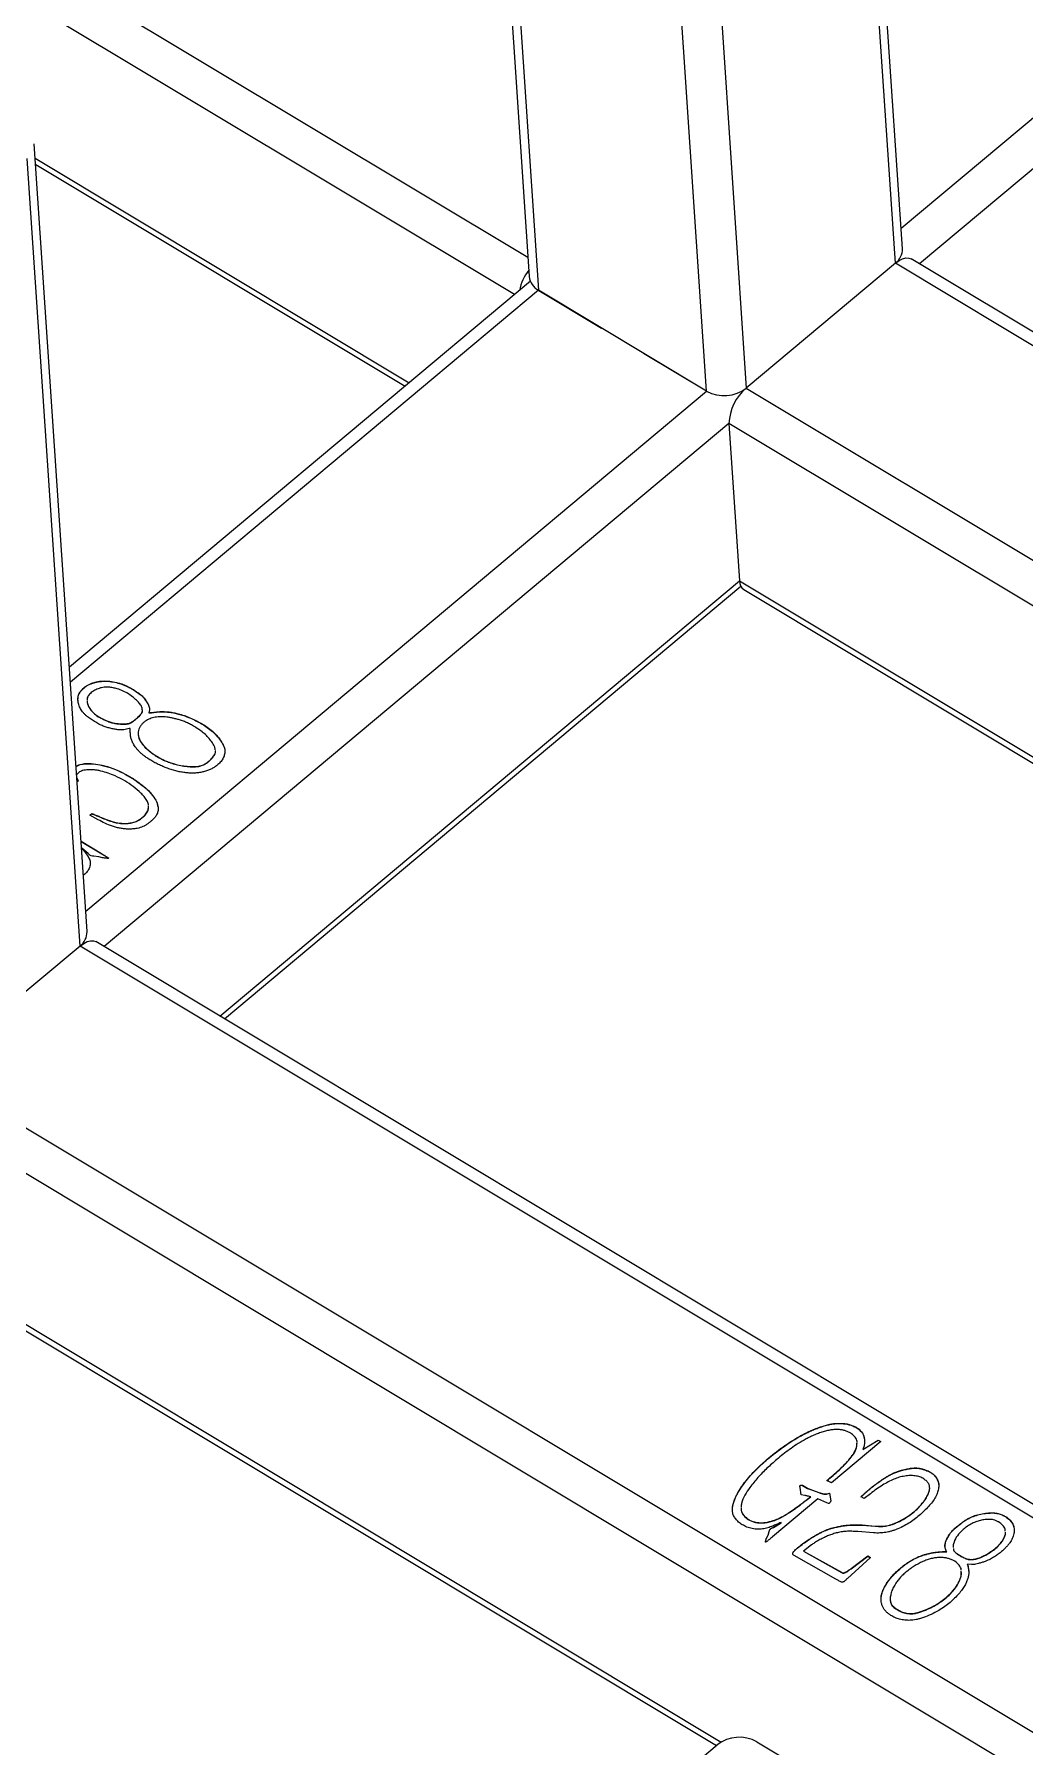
# Model space of a CAD drawing. Header units: millimetres. Extents: x -1590 to 1562, y -1082 to 1503.
# Drawn here: x -262 to 90, y -32 to 577 of the extents above; entities that cross this region are included whole.
import ezdxf

# ---------------------------------------------------------------- set-up
doc = ezdxf.new("R2010")
doc.units = ezdxf.units.MM

msp = doc.modelspace()

# ---------------------------------------------------------------- linework, layer by layer
at = {"color": 8, "linetype": 'Continuous', "lineweight": 25}
for p, q in [((-619.16, 817.73), (-86.6, 498.06)), ((-91.39, 484.68), (-625.32, 805.18)), ((46.14, 508.26), (267.02, 693.22)), ((274.96, 681.73), (52.71, 495.62)), ((-261.82, 533.2), (-128.8, 453.35)), ((518.26, 211.22), (44.13, 495.83)), ((-82.79, 486.24), (-249.33, 346.77)), ((-8.91, 451.42), (523.58, 131.79)), ((-243.88, 265.39), (-23.01, 450.35)), ((-15.07, 438.86), (-237.32, 252.75)), ((518.79, 118.41), (-15.07, 438.86)), ((-196.16, 228.04), (-11.31, 382.83)), ((-11.31, 382.83), (272.14, 212.68)), ((228.23, -31.65), (-245.9, 252.96)), ((-298.94, 208.55), (233.55, -111.08)), ((228.76, -124.46), (-305.1, 195.99)), ((-301.34, 139.96), (-17.89, -30.19))]:
    msp.add_line(p, q, dxfattribs=at)
at = {"color": 7, "linetype": 'Continuous', "lineweight": 25}
for p, q in [((46.63, 500.98), (27.87, 781.17)), ((44.13, 495.83), (25.36, 776.02)), ((-104.9, 771.3), (-86.13, 491.12)), ((-101.55, 766.42), (-82.79, 486.24)), ((-27.67, 731.61), (-8.91, 451.42)), ((-23.01, 450.35), (-41.77, 730.54)), ((-243.4, 258.11), (-262.16, 538.3)), ((-245.9, 252.96), (-264.67, 533.15)), ((-261.67, 530.97), (-130.28, 452.11)), ((44.13, 495.83), (-8.91, 451.42)), ((517.91, 216.37), (49.74, 497.4)), ((-85.72, 489.42), (-249.69, 352.11)), ((-85.9, 489.27), (-85.78, 489.55)), ((-23.01, 450.35), (-82.79, 486.24)), ((-82.71, 486.19), (-82.72, 486.19)), ((-82.72, 486.19), (-60.37, 472.78)), ((-82.71, 486.18), (-82.71, 486.19)), ((-60.37, 472.78), (-60.37, 472.78)), ((-45.43, 463.81), (-45.43, 463.81)), ((-45.43, 463.81), (-23.09, 450.4)), ((-45.43, 463.8), (-45.43, 463.81)), ((-23.09, 450.4), (-23.08, 450.4)), ((-15.07, 438.86), (-11.31, 382.83)), ((-194.56, 227.08), (-10.84, 380.92)), ((-9.83, 379.8), (270.53, 211.51)), ((-244.37, 344.9), (-244.38, 344.97)), ((-226.6, 343.93), (-226.6, 344)), ((-246.61, 340.19), (-246.6, 340.44)), ((-221.22, 336.94), (-221.41, 335.94)), ((-221.41, 335.87), (-221.41, 335.94)), ((-237.89, 333.73), (-237.9, 333.8)), ((-228.08, 329.31), (-228.03, 330.39)), ((-228.08, 329.24), (-228.03, 330.32)), ((-228.03, 330.32), (-228.03, 330.39)), ((-225.82, 333.85), (-225.83, 333.92)), ((-198.79, 329.28), (-198.8, 329.35)), ((-212.76, 317.8), (-212.76, 317.87)), ((-199.73, 318.93), (-199.74, 319)), ((-246.56, 314.46), (-247.13, 313.85)), ((-247.06, 312.76), (-246.95, 312.56)), ((-247.05, 312.69), (-246.95, 312.49)), ((-246.95, 312.49), (-246.95, 312.56)), ((-227.46, 312.72), (-227.47, 312.79)), ((-242.39, 299.56), (-241.68, 300.16)), ((-239.48, 297.91), (-242.39, 299.56)), ((-242.34, 299.53), (-241.68, 300.09)), ((-241.68, 300.09), (-241.68, 300.16)), ((-223.39, 298.9), (-223.4, 298.97)), ((-245.55, 290.24), (-238.21, 285.84)), ((-245.54, 290.17), (-238.2, 285.77)), ((-243, 285.92), (-245.24, 287.82)), ((-245.24, 287.75), (-245.24, 287.82)), ((-242.47, 285.32), (-243, 285.92)), ((-239.22, 284.68), (-241.05, 284.93)), ((-237.94, 284.38), (-239.22, 284.68)), ((-238.2, 285.77), (-238.21, 285.84)), ((-244.19, 278.52), (-244.74, 278.1)), ((-245.9, 252.96), (-298.94, 208.55)), ((227.89, -26.5), (-240.29, 254.53)), ((-299.86, 136.93), (-19.5, -31.36)), ((30.24, 81.68), (30.23, 81.75)), ((5.61, 75.76), (5.6, 75.83)), ((38.91, 76.72), (21.34, 62.01)), ((32.56, 73.92), (38.03, 77.25)), ((32.56, 73.85), (38.04, 77.18)), ((33.01, 75.14), (32.56, 73.92)), ((32.56, 73.85), (32.56, 73.92)), ((38.03, 77.25), (38.91, 76.72)), ((38.04, 77.18), (38.03, 77.25)), ((38.04, 77.18), (38.86, 76.68)), ((11.08, 61.18), (12.83, 60.13)), ((11.08, 61.11), (11.08, 61.18)), ((11.08, 61.11), (12.84, 60.06)), ((21.34, 62.01), (19.74, 62.87)), ((37.94, 62.04), (37.94, 62.11)), ((56.73, 65.68), (56.72, 65.75)), ((16.55, 56.31), (0.4, 42.79)), ((10.6, 57.74), (10.23, 60.38)), ((11.86, 57.54), (10.6, 57.74)), ((11.96, 55.52), (13.98, 57.1)), ((11.96, 55.45), (13.99, 57.03)), ((11.96, 55.45), (11.96, 55.52)), ((12.83, 60.13), (14.68, 59.48)), ((12.84, 60.06), (12.83, 60.13)), ((12.84, 60.06), (14.68, 59.41)), ((13.99, 57.03), (13.98, 57.1)), ((14.68, 59.48), (16.91, 58.61)), ((14.68, 59.41), (14.68, 59.48)), ((14.68, 59.41), (16.91, 58.54)), ((19.71, 54.96), (16.55, 56.31)), ((16.91, 58.54), (16.91, 58.61)), ((19.58, 58.12), (20.68, 58.4)), ((19.59, 58.05), (19.58, 58.12)), ((19.59, 58.05), (20.68, 58.33)), ((20.29, 54.71), (19.71, 54.96)), ((20.68, 58.4), (21.11, 55.62)), ((20.68, 58.33), (20.68, 58.4)), ((20.68, 58.33), (21.11, 55.55)), ((33.01, 56.4), (31.91, 57.06)), ((35.22, 58.15), (33.01, 56.4)), ((54.13, 55.21), (54.13, 55.28)), ((-8.54, 49.21), (-8.54, 49.28)), ((83.54, 49.86), (83.54, 49.93)), ((-1.66, 42.53), (-1.18, 43.46)), ((-1.65, 42.46), (-1.17, 43.39)), ((-1.18, 43.46), (-0.73, 44.78)), ((-1.17, 43.39), (-1.18, 43.46)), ((-1.17, 43.39), (-0.73, 44.71)), ((-0.73, 44.71), (-0.73, 44.78)), ((-0.13, 45.82), (0.74, 46.22)), ((-0.13, 45.75), (0.74, 46.15)), ((-0.13, 45.75), (-0.13, 45.82)), ((0.74, 46.22), (3.51, 47.91)), ((0.74, 46.15), (3.51, 47.84)), ((0.74, 46.15), (0.74, 46.22)), ((3.51, 47.84), (3.51, 47.91)), ((36.39, 44.21), (30.8, 44.68)), ((32.26, 47.06), (36.95, 46.67)), ((32.27, 46.99), (32.26, 47.06)), ((32.27, 46.99), (36.96, 46.6)), ((36.96, 46.6), (36.95, 46.67)), ((68.74, 48.5), (68.74, 48.57)), ((-1.65, 42.46), (-1.66, 42.53)), ((14.34, 39.92), (11.47, 37.74)), ((11.47, 37.74), (24.93, 30.21)), ((11.47, 37.67), (11.47, 37.74)), ((11.47, 37.67), (24.93, 30.14)), ((13.14, 41.69), (13.13, 41.76)), ((60.84, 37.55), (62.36, 37.57)), ((60.84, 37.48), (60.84, 37.55)), ((60.84, 37.48), (62.37, 37.5)), ((62.37, 37.5), (62.36, 37.57)), ((82.31, 41.48), (82.3, 41.55)), ((22.99, 27.74), (8.12, 36.19)), ((35.32, 35.44), (27.13, 28.05)), ((28.37, 31.5), (34.31, 36.05)), ((28.37, 31.43), (34.31, 35.98)), ((28.37, 31.43), (28.37, 31.5)), ((34.31, 36.05), (35.32, 35.44)), ((34.31, 35.98), (34.31, 36.05)), ((34.31, 35.98), (35.28, 35.4)), ((46.13, 31.77), (46.12, 31.84)), ((67.2, 36.08), (67.2, 36.15)), ((71.22, 33), (69.82, 33.09)), ((69.83, 33.02), (69.82, 33.09)), ((69.83, 33.02), (70.19, 30.57)), ((24.93, 30.14), (24.93, 30.21)), ((62.16, 21.13), (62.15, 21.2)), ((45.1, 16.73), (45.09, 16.8)), ((-5.14, -30.08), (54.64, -65.96)), ((-72.27, -75.55), (-19.24, -31.14))]:
    msp.add_line(p, q, dxfattribs=at)
at = {"color": 7, "linetype": 'Continuous', "lineweight": 25, "flags": 128}
for points in [[(44.13, 495.83), (45.43, 496.78), (46.7, 497.42), (47.89, 497.73), (48.95, 497.7), (49.74, 497.4)], [(-245.9, 252.96), (-244.6, 253.91), (-243.33, 254.55), (-242.14, 254.86), (-241.08, 254.83), (-240.29, 254.53)]]:
    msp.add_lwpolyline(points, dxfattribs=at)
at = {"color": 7, "linetype": 'Continuous', "lineweight": 25}
for centre, radius, start, end in [((40.36, 500.85), 6.27, 306.88515, 1.25979), ((-71.84, 482.4), 18.16, 142.70276, 168.01514), ((-79.98, 491.75), 6.19, 185.84807, 243.03018), ((-16.77, 461.62), 12.88, 241.02688, 307.61939), ((2.1, 438.23), 17.18, 129.8487, 177.88499), ((-7.85, 382.65), 3.47, 177.13016, 235.12544), ((-249.67, 257.98), 6.27, 306.88515, 1.25979), ((-11.38, -41.34), 12.88, 61.02688, 127.61939)]:
    msp.add_arc(centre, radius, start, end, dxfattribs=at)
for points, knots in [([(-244.38, 344.97), (-244.11, 345.17), (-243.57, 345.55), (-242.66, 346.05), (-241.65, 346.46), (-240.58, 346.8), (-239.45, 347.06), (-238.29, 347.21), (-237.09, 347.27), (-235.49, 347.19), (-233.53, 346.9), (-231.65, 346.42), (-230.21, 345.86), (-229.05, 345.35), (-227.84, 344.71), (-227.03, 344.24), (-226.6, 344)], [0, 0, 0, 0, 0.056235, 0.112098, 0.168637, 0.227112, 0.285338, 0.344589, 0.403714, 0.465189, 0.586715, 0.706633, 0.768888, 0.838541, 0.915708, 1, 1, 1, 1]), ([(-243.15, 334.45), (-243.44, 334.68), (-243.99, 335.14), (-244.69, 335.87), (-245.28, 336.6), (-245.88, 337.57), (-246.39, 338.83), (-246.65, 340.13), (-246.65, 341.16), (-246.59, 341.87), (-246.37, 342.52), (-245.94, 343.28), (-245.3, 344.11), (-244.68, 344.69), (-244.38, 344.97)], [0, 0, 0, 0, 0.082319, 0.160545, 0.233243, 0.302998, 0.438708, 0.576416, 0.643302, 0.704421, 0.761022, 0.814001, 0.911509, 1, 1, 1, 1]), ([(-246.59, 340.86), (-246.6, 341.19), (-246.62, 342.09), (-245.81, 343.5), (-244.85, 344.44), (-244.37, 344.9)], [0, 0, 0, 0, 0.224029, 0.611445, 1, 1, 1, 1]), ([(-244.37, 344.9), (-244.1, 345.1), (-243.57, 345.48), (-242.65, 345.98), (-241.65, 346.39), (-240.58, 346.73), (-239.45, 346.99), (-238.28, 347.14), (-237.08, 347.2), (-235.48, 347.12), (-233.53, 346.83), (-231.64, 346.35), (-230.2, 345.79), (-229.05, 345.28), (-227.84, 344.64), (-227.02, 344.17), (-226.6, 343.93)], [0, 0, 0, 0, 0.056235, 0.112098, 0.168637, 0.227112, 0.285338, 0.344589, 0.403714, 0.465189, 0.586715, 0.706633, 0.768888, 0.838541, 0.915708, 1, 1, 1, 1]), ([(-241.93, 343.13), (-242.31, 342.75), (-243.08, 341.98), (-243.49, 340.95), (-243.4, 340.42), (-243.39, 340.34)], [0, 0, 0, 0, 0.459665, 0.917556, 1, 1, 1, 1]), ([(-232.69, 344.47), (-233.17, 344.59), (-234.16, 344.82), (-235.45, 345.03), (-236.53, 345.09), (-237.37, 345.04), (-238.23, 344.88), (-239.36, 344.56), (-240.69, 344.03), (-241.53, 343.42), (-241.93, 343.13)], [0, 0, 0, 0, 0.154374, 0.313995, 0.394313, 0.477446, 0.563445, 0.653938, 0.83395, 1, 1, 1, 1]), ([(-225.83, 333.92), (-225.62, 334.1), (-225.23, 334.44), (-224.7, 334.94), (-224.32, 335.39), (-223.99, 335.8), (-223.81, 336.22), (-223.72, 336.66), (-223.74, 337.14), (-223.84, 337.65), (-224.03, 338.21), (-224.4, 338.78), (-224.85, 339.41), (-225.64, 340.29), (-226.87, 341.38), (-228.57, 342.61), (-230.49, 343.71), (-231.96, 344.22), (-232.69, 344.47)], [0, 0, 0, 0, 0.049927, 0.093231, 0.130947, 0.163106, 0.192449, 0.223644, 0.257915, 0.295403, 0.33672, 0.383027, 0.434205, 0.490995, 0.613992, 0.743335, 0.873788, 1, 1, 1, 1]), ([(-226.6, 344), (-226.18, 343.7), (-225.34, 343.1), (-224.29, 342.34), (-223.53, 341.65), (-222.99, 341.03), (-222.46, 340.31), (-221.99, 339.51), (-221.57, 338.73), (-221.33, 338.03), (-221.15, 337.45), (-221.2, 337.09), (-221.22, 336.94)], [0, 0, 0, 0, 0.155079, 0.308185, 0.38711, 0.475602, 0.574261, 0.682926, 0.787798, 0.875255, 0.945007, 1, 1, 1, 1]), ([(-226.6, 343.93), (-225.81, 343.4), (-224.25, 342.34), (-222.71, 340.71), (-221.89, 339.25), (-221.4, 338.43), (-221.35, 337.95), (-221.34, 337.88)], [0, 0, 0, 0, 0.319043, 0.6372194, 0.8043437, 0.9712318, 1, 1, 1, 1]), ([(-243.36, 340.09), (-243.33, 339.79), (-243.26, 339.04), (-242.7, 337.73), (-241.56, 336.28), (-239.96, 334.86), (-238.59, 334.16), (-237.9, 333.8)], [0, 0, 0, 0, 0.113607, 0.290888, 0.527103, 0.763702, 1, 1, 1, 1]), ([(-243.35, 340.02), (-243.33, 339.72), (-243.26, 338.97), (-242.69, 337.66), (-241.56, 336.21), (-239.96, 334.79), (-238.58, 334.09), (-237.89, 333.73)], [0, 0, 0, 0, 0.113607, 0.290888, 0.527103, 0.763702, 1, 1, 1, 1]), ([(-225.82, 333.85), (-225.47, 334.15), (-224.77, 334.77), (-223.9, 335.76), (-223.61, 336.61), (-223.76, 337.01), (-223.78, 337.05)], [0, 0, 0, 0, 0.324019, 0.647493, 0.96938, 1, 1, 1, 1]), ([(-221.41, 335.94), (-221.01, 335.99), (-220.26, 336.08), (-219.19, 336.21), (-218.26, 336.3), (-217.18, 336.36), (-215.89, 336.36), (-214.3, 336.25), (-212.61, 335.98), (-210.79, 335.58), (-208.82, 334.98), (-206.77, 334.17), (-204.69, 333.2), (-202.62, 332.11), (-200.62, 330.83), (-199.42, 329.85), (-198.8, 329.35)], [0, 0, 0, 0, 0.046347, 0.087169, 0.123229, 0.153805, 0.210929, 0.271798, 0.337725, 0.41182, 0.493885, 0.587029, 0.685807, 0.785714, 0.8894, 1, 1, 1, 1]), ([(-221.41, 335.87), (-221.01, 335.92), (-220.25, 336.01), (-219.19, 336.14), (-218.26, 336.23), (-217.18, 336.29), (-215.89, 336.29), (-214.3, 336.18), (-212.61, 335.91), (-210.78, 335.51), (-208.81, 334.91), (-206.77, 334.1), (-204.68, 333.13), (-202.61, 332.04), (-200.61, 330.76), (-199.41, 329.78), (-198.79, 329.28)], [0, 0, 0, 0, 0.046347, 0.087169, 0.123229, 0.153805, 0.210929, 0.271798, 0.337725, 0.41182, 0.493885, 0.587029, 0.685807, 0.785714, 0.8894, 1, 1, 1, 1]), ([(-228.03, 330.39), (-228.33, 330.33), (-228.93, 330.19), (-229.84, 329.97), (-230.83, 329.84), (-231.93, 329.85), (-233.15, 329.99), (-234.51, 330.26), (-235.93, 330.62), (-237.37, 331.07), (-238.86, 331.71), (-240.35, 332.56), (-241.83, 333.47), (-242.73, 334.13), (-243.15, 334.45)], [0, 0, 0, 0, 0.053429, 0.107315, 0.16324, 0.224055, 0.295116, 0.378744, 0.468833, 0.557456, 0.655742, 0.772088, 0.892505, 1, 1, 1, 1]), ([(-237.9, 333.8), (-237.41, 333.57), (-236.46, 333.11), (-235, 332.57), (-233.57, 332.21), (-232.2, 332.02), (-230.98, 331.96), (-229.92, 331.95), (-229.06, 332.05), (-228.34, 332.2), (-227.74, 332.49), (-227.14, 332.87), (-226.47, 333.34), (-226.05, 333.72), (-225.83, 333.92)], [0, 0, 0, 0, 0.133216, 0.255677, 0.367143, 0.470342, 0.561625, 0.638309, 0.70123, 0.751142, 0.798993, 0.855877, 0.922749, 1, 1, 1, 1]), ([(-237.89, 333.73), (-237.4, 333.5), (-236.46, 333.04), (-234.99, 332.5), (-233.56, 332.14), (-232.2, 331.95), (-230.97, 331.89), (-229.92, 331.88), (-229.05, 331.98), (-228.34, 332.13), (-227.74, 332.42), (-227.13, 332.8), (-226.47, 333.27), (-226.05, 333.65), (-225.82, 333.85)], [0, 0, 0, 0, 0.133216, 0.255677, 0.367143, 0.470342, 0.561625, 0.638309, 0.70123, 0.751142, 0.798993, 0.855877, 0.922749, 1, 1, 1, 1]), ([(-220.76, 319.05), (-221.2, 319.32), (-222.05, 319.84), (-223.19, 320.66), (-224.17, 321.46), (-224.98, 322.26), (-225.66, 323.03), (-226.25, 323.76), (-226.72, 324.48), (-227.2, 325.36), (-227.66, 326.37), (-227.91, 327.51), (-228, 328.47), (-228.06, 329.05), (-228.08, 329.31)], [0, 0, 0, 0, 0.104951, 0.202568, 0.292325, 0.374675, 0.451313, 0.522808, 0.588893, 0.650316, 0.760628, 0.855216, 0.935458, 1, 1, 1, 1]), ([(-223.09, 332.65), (-223.37, 332.39), (-223.93, 331.88), (-224.56, 331.02), (-224.98, 330.11), (-225.22, 329.15), (-225.24, 328.14), (-225.02, 327.11), (-224.57, 326.04), (-223.88, 324.98), (-222.98, 323.9), (-221.9, 322.84), (-220.6, 321.81), (-219.16, 320.81), (-217.62, 319.88), (-216.03, 319.08), (-214.43, 318.39), (-213.31, 318.04), (-212.76, 317.87)], [0, 0, 0, 0, 0.049544, 0.098647, 0.147016, 0.197391, 0.249169, 0.303278, 0.360936, 0.423419, 0.489643, 0.559715, 0.63292, 0.71043, 0.788291, 0.862093, 0.932274, 1, 1, 1, 1]), ([(-205.11, 331), (-205.61, 331.27), (-206.57, 331.8), (-208.02, 332.49), (-209.42, 333.06), (-210.78, 333.51), (-212.09, 333.84), (-213.32, 334.13), (-214.48, 334.33), (-215.58, 334.46), (-216.63, 334.52), (-217.65, 334.51), (-218.64, 334.42), (-219.61, 334.25), (-220.56, 334.03), (-221.45, 333.66), (-222.31, 333.21), (-222.83, 332.84), (-223.09, 332.65)], [0, 0, 0, 0, 0.096197, 0.184814, 0.26699, 0.342502, 0.412858, 0.478044, 0.538132, 0.593767, 0.646256, 0.696474, 0.746536, 0.794935, 0.843864, 0.893492, 0.945521, 1, 1, 1, 1]), ([(-197.84, 322.77), (-197.89, 323.19), (-198.02, 324.2), (-199.43, 326.13), (-201.52, 328.63), (-203.92, 330.21), (-205.11, 331)], [0, 0, 0, 0, 0.123569, 0.298897, 0.649438, 1, 1, 1, 1]), ([(-198.8, 329.35), (-198.16, 328.73), (-196.94, 327.53), (-195.76, 325.91), (-195.05, 324.65), (-194.66, 323.78), (-194.42, 322.98), (-194.35, 322.02), (-194.52, 320.86), (-195.07, 319.54), (-195.93, 318.31), (-196.75, 317.62), (-197.15, 317.27)], [0, 0, 0, 0, 0.1744168, 0.3391564, 0.4153355, 0.4838062, 0.544851, 0.5993509, 0.700955, 0.8019961, 0.9020061, 1, 1, 1, 1]), ([(-198.79, 329.28), (-198.28, 328.78), (-197.27, 327.8), (-195.96, 326.2), (-195.02, 324.5), (-194.35, 323.27), (-194.42, 322.61), (-194.42, 322.58)], [0, 0, 0, 0, 0.246929, 0.493768, 0.74061, 0.986946, 1, 1, 1, 1]), ([(-225.19, 328.08), (-225.19, 328.08), (-225.26, 327.28), (-224.47, 325.72), (-222.74, 323.43), (-220.04, 321.27), (-216.72, 319.2), (-214.08, 318.27), (-212.76, 317.8)], [0, 0, 0, 0, 0.000871, 0.167108, 0.333724, 0.555812, 0.777982, 1, 1, 1, 1]), ([(-247.33, 316.89), (-247, 317.08), (-246.1, 317.59), (-243.9, 317.96), (-241.09, 317.88), (-237.71, 317.27), (-234.15, 316.26), (-230.69, 314.64), (-228.54, 313.41), (-227.47, 312.79)], [0, 0, 0, 0, 0.055528, 0.149786, 0.291126, 0.432862, 0.621811, 0.810917, 1, 1, 1, 1]), ([(-247.33, 316.82), (-247, 317.01), (-246.1, 317.52), (-243.89, 317.89), (-241.08, 317.81), (-237.7, 317.2), (-234.15, 316.19), (-230.68, 314.57), (-228.54, 313.34), (-227.46, 312.72)], [0, 0, 0, 0, 0.055528, 0.149786, 0.291126, 0.432862, 0.621811, 0.810917, 1, 1, 1, 1]), ([(-197.15, 317.27), (-197.49, 317.01), (-198.15, 316.5), (-199.31, 315.86), (-200.57, 315.34), (-201.92, 314.93), (-203.35, 314.67), (-204.82, 314.49), (-206.33, 314.47), (-207.87, 314.54), (-209.45, 314.76), (-211.08, 315.06), (-212.72, 315.5), (-214.39, 316.04), (-216.05, 316.67), (-217.68, 317.38), (-219.26, 318.18), (-220.26, 318.76), (-220.76, 319.05)], [0, 0, 0, 0, 0.054746, 0.107765, 0.161329, 0.215813, 0.270982, 0.326676, 0.382831, 0.441307, 0.502415, 0.56646, 0.633471, 0.704216, 0.777262, 0.850634, 0.925149, 1, 1, 1, 1]), ([(-212.76, 317.87), (-212.07, 317.68), (-210.65, 317.28), (-208.77, 317), (-207.27, 316.87), (-206.23, 316.8), (-205.3, 316.8), (-204.21, 316.84), (-202.97, 317.06), (-201.67, 317.58), (-200.61, 318.25), (-200.02, 318.76), (-199.74, 319)], [0, 0, 0, 0, 0.159585, 0.326101, 0.40741, 0.479925, 0.546495, 0.604802, 0.708772, 0.810594, 0.908436, 1, 1, 1, 1]), ([(-212.76, 317.8), (-212.06, 317.61), (-210.64, 317.21), (-208.76, 316.93), (-207.26, 316.8), (-206.23, 316.73), (-205.29, 316.73), (-204.21, 316.77), (-202.96, 316.99), (-201.67, 317.51), (-200.6, 318.18), (-200.01, 318.69), (-199.73, 318.93)], [0, 0, 0, 0, 0.159585, 0.326101, 0.40741, 0.479925, 0.546495, 0.604802, 0.708772, 0.810594, 0.908436, 1, 1, 1, 1]), ([(-199.74, 319), (-199.26, 319.49), (-198.31, 320.48), (-197.61, 321.77), (-197.77, 322.44), (-197.79, 322.52)], [0, 0, 0, 0, 0.4650799, 0.9294297, 1, 1, 1, 1]), ([(-199.73, 318.93), (-199.26, 319.42), (-198.31, 320.41), (-197.6, 321.7), (-197.76, 322.37), (-197.78, 322.45)], [0, 0, 0, 0, 0.4650799, 0.9294297, 1, 1, 1, 1]), ([(-246.95, 312.56), (-246.86, 312.39), (-246.74, 312.15), (-246.65, 311.84), (-246.6, 311.7), (-246.58, 311.64), (-246.58, 311.6), (-246.61, 311.58), (-246.68, 311.54), (-246.79, 311.53), (-246.9, 311.53), (-246.96, 311.54), (-246.97, 311.54)], [0, 0, 0, 0, 0.410678, 0.611637, 0.719692, 0.74629, 0.770264, 0.794015, 0.820352, 0.898999, 0.975377, 1, 1, 1, 1]), ([(-246.95, 312.49), (-246.86, 312.32), (-246.73, 312.08), (-246.64, 311.77), (-246.59, 311.64), (-246.58, 311.58), (-246.58, 311.57)], [0, 0, 0, 0, 0.552242, 0.822474, 0.967776, 1, 1, 1, 1]), ([(-233.44, 313.48), (-234.25, 313.82), (-235.87, 314.49), (-238.03, 315.13), (-239.76, 315.5), (-241.03, 315.65), (-242.27, 315.71), (-243.43, 315.65), (-244.5, 315.51), (-245.39, 315.26), (-246.1, 314.92), (-246.41, 314.61), (-246.56, 314.46)], [0, 0, 0, 0, 0.2018806, 0.3987756, 0.4939939, 0.58419, 0.669425, 0.7520861, 0.8279117, 0.8923781, 0.9475887, 1, 1, 1, 1]), ([(-221.59, 303), (-221.59, 303.1), (-221.56, 303.72), (-222.11, 304.8), (-223.05, 306.14), (-224.61, 307.82), (-226.94, 309.69), (-229.93, 311.81), (-232.27, 312.92), (-233.44, 313.48)], [0, 0, 0, 0, 0.022653, 0.131073, 0.239698, 0.348406, 0.56558, 0.782842, 1, 1, 1, 1]), ([(-227.47, 312.79), (-226.89, 312.41), (-225.8, 311.69), (-224.31, 310.62), (-223.08, 309.63), (-221.74, 308.46), (-220.43, 307.03), (-219.37, 305.59), (-218.73, 304.44), (-218.41, 303.61), (-218.18, 302.79), (-218.11, 301.98), (-218.15, 301.23), (-218.27, 300.52), (-218.5, 299.89), (-218.94, 299.15), (-219.61, 298.34), (-220.25, 297.75), (-220.57, 297.47)], [0, 0, 0, 0, 0.094536, 0.179588, 0.254219, 0.319018, 0.434233, 0.541943, 0.592556, 0.640664, 0.686848, 0.731484, 0.773495, 0.811979, 0.847583, 0.879952, 0.941293, 1, 1, 1, 1]), ([(-227.46, 312.72), (-226.45, 312.05), (-224.44, 310.7), (-221.7, 308.46), (-219.77, 306.12), (-218.49, 304.19), (-218.36, 303.06), (-218.32, 302.68)], [0, 0, 0, 0, 0.242692, 0.485278, 0.72791, 0.909668, 1, 1, 1, 1]), ([(-241.68, 300.16), (-241.21, 299.95), (-240.29, 299.55), (-238.98, 298.98), (-237.76, 298.47), (-236.31, 297.88), (-234.6, 297.27), (-232.59, 296.78), (-230.63, 296.55), (-228.79, 296.59), (-227.09, 296.89), (-225.62, 297.44), (-224.38, 298.14), (-223.72, 298.7), (-223.4, 298.97)], [0, 0, 0, 0, 0.082867, 0.158697, 0.228987, 0.292367, 0.406267, 0.510535, 0.605384, 0.694793, 0.776939, 0.854799, 0.928477, 1, 1, 1, 1]), ([(-241.68, 300.09), (-241.2, 299.88), (-240.29, 299.48), (-238.97, 298.91), (-237.75, 298.4), (-236.3, 297.81), (-234.6, 297.2), (-232.58, 296.71), (-230.63, 296.48), (-228.78, 296.52), (-227.08, 296.82), (-225.62, 297.37), (-224.38, 298.07), (-223.72, 298.63), (-223.39, 298.9)], [0, 0, 0, 0, 0.082867, 0.158697, 0.228987, 0.292367, 0.406267, 0.510535, 0.605384, 0.694793, 0.776939, 0.854799, 0.928477, 1, 1, 1, 1]), ([(-223.4, 298.97), (-222.98, 299.4), (-222.15, 300.26), (-221.54, 301.59), (-221.58, 302.43), (-221.59, 302.75)], [0, 0, 0, 0, 0.380758, 0.761161, 1, 1, 1, 1]), ([(-223.39, 298.9), (-222.98, 299.33), (-222.14, 300.19), (-221.53, 301.52), (-221.57, 302.36), (-221.59, 302.68)], [0, 0, 0, 0, 0.380758, 0.761161, 1, 1, 1, 1]), ([(-220.57, 297.47), (-220.84, 297.23), (-221.37, 296.77), (-222.23, 296.15), (-223.11, 295.65), (-224.01, 295.22), (-225, 294.91), (-226.1, 294.71), (-227.33, 294.59), (-228.67, 294.56), (-230.09, 294.63), (-231.53, 294.83), (-232.96, 295.14), (-234.84, 295.72), (-237.09, 296.58), (-238.69, 297.47), (-239.48, 297.91)], [0, 0, 0, 0, 0.059204, 0.113901, 0.165358, 0.212596, 0.260736, 0.312276, 0.369394, 0.432369, 0.499555, 0.567585, 0.638175, 0.711185, 0.857776, 1, 1, 1, 1]), ([(-245.24, 287.82), (-245.11, 287.63), (-244.78, 287.15), (-244.09, 286.37), (-243.37, 285.36), (-242.77, 284.39), (-242.37, 283.53), (-242.25, 282.82), (-242.25, 282.08), (-242.38, 281.32), (-242.66, 280.57), (-243.04, 279.84), (-243.56, 279.15), (-243.98, 278.73), (-244.19, 278.52)], [0, 0, 0, 0, 0.065987, 0.160923, 0.277349, 0.4098, 0.479506, 0.549726, 0.62206, 0.697685, 0.774405, 0.849698, 0.925012, 1, 1, 1, 1]), ([(-245.24, 287.75), (-244.81, 287.21), (-243.95, 286.14), (-242.84, 284.49), (-242.19, 283.24), (-242.27, 282.58), (-242.27, 282.55)], [0, 0, 0, 0, 0.328319, 0.65669, 0.983495, 1, 1, 1, 1]), ([(-241.05, 284.93), (-241.34, 284.97), (-241.86, 285.03), (-242.29, 285.23), (-242.47, 285.32)], [0, 0, 0, 0, 0.565776, 1, 1, 1, 1]), ([(-238.21, 285.84), (-238, 285.71), (-237.6, 285.48), (-237.07, 285.14), (-236.62, 284.86), (-236.26, 284.63), (-235.99, 284.44), (-235.83, 284.32), (-235.72, 284.23), (-235.75, 284.08), (-236.31, 284.22), (-236.8, 284.2), (-237.44, 284.27), (-237.8, 284.35), (-237.94, 284.38)], [0, 0, 0, 0, 0.145771, 0.273973, 0.379561, 0.46505, 0.530589, 0.576106, 0.599949, 0.609011, 0.678525, 0.798428, 0.923437, 1, 1, 1, 1]), ([(-238.2, 285.77), (-237.8, 285.52), (-237, 285.03), (-236.19, 284.53), (-235.83, 284.25), (-235.82, 284.24)], [0, 0, 0, 0, 0.493892, 0.986945, 1, 1, 1, 1]), ([(28.54, 79.49), (28.2, 79.7), (27.53, 80.1), (26.4, 80.55), (25.2, 80.85), (23.94, 81.02), (22.58, 81.02), (21.13, 80.86), (19.58, 80.53), (17.96, 80.06), (16.31, 79.46), (14.68, 78.81), (13.13, 78.06), (11.16, 77), (8.88, 75.63), (6.42, 73.89), (4.13, 72.15), (2.7, 70.96), (1.98, 70.37)], [0, 0, 0, 0, 0.042953, 0.083374, 0.123258, 0.162895, 0.204395, 0.249812, 0.299201, 0.353806, 0.411254, 0.468748, 0.525799, 0.582908, 0.694352, 0.798766, 0.899666, 1, 1, 1, 1]), ([(5.6, 75.83), (6.49, 76.41), (8.33, 77.61), (10.8, 79), (12.9, 80.07), (14.54, 80.82), (16.23, 81.48), (17.93, 82.07), (19.57, 82.58), (21.13, 82.93), (22.57, 83.14), (23.89, 83.21), (25.06, 83.18), (26.09, 83.11), (26.96, 82.98), (27.93, 82.75), (29.02, 82.34), (29.82, 81.95), (30.23, 81.75)], [0, 0, 0, 0, 0.126875, 0.26151, 0.330229, 0.398329, 0.466356, 0.533691, 0.597757, 0.655467, 0.70742, 0.754407, 0.796644, 0.833775, 0.865799, 0.893553, 0.945163, 1, 1, 1, 1]), ([(5.61, 75.76), (6.5, 76.34), (8.34, 77.54), (10.81, 78.93), (12.91, 80), (14.54, 80.75), (16.23, 81.41), (17.93, 82), (19.58, 82.51), (21.14, 82.86), (22.58, 83.07), (23.89, 83.14), (25.06, 83.11), (26.09, 83.04), (26.97, 82.91), (27.94, 82.68), (29.03, 82.27), (29.83, 81.88), (30.24, 81.68)], [0, 0, 0, 0, 0.126875, 0.26151, 0.330229, 0.398329, 0.466356, 0.533691, 0.597757, 0.655467, 0.70742, 0.754407, 0.796644, 0.833775, 0.865799, 0.893553, 0.945163, 1, 1, 1, 1]), ([(30.47, 76.53), (30.47, 76.6), (30.51, 77.2), (29.92, 78.29), (29, 79.09), (28.54, 79.49)], [0, 0, 0, 0, 0.063344, 0.531145, 1, 1, 1, 1]), ([(30.23, 81.75), (30.47, 81.6), (30.92, 81.32), (31.5, 80.82), (31.99, 80.31), (32.53, 79.58), (32.96, 78.54), (33.13, 77.45), (33.11, 76.59), (33.12, 76.02), (33.08, 75.55), (33.03, 75.27), (33.01, 75.14)], [0, 0, 0, 0, 0.093571, 0.182514, 0.269093, 0.354305, 0.52846, 0.715, 0.80627, 0.883545, 0.948137, 1, 1, 1, 1]), ([(30.24, 81.68), (30.89, 81.2), (32.2, 80.25), (32.93, 78.8), (32.99, 77.99), (33, 77.85)], [0, 0, 0, 0, 0.4526068, 0.9055984, 1, 1, 1, 1]), ([(-9.58, 46.73), (-10.08, 47), (-11.08, 47.55), (-12.24, 48.6), (-13.12, 49.75), (-13.61, 50.78), (-13.82, 51.64), (-13.89, 52.36), (-13.86, 53.12), (-13.72, 53.95), (-13.5, 54.84), (-13.17, 55.8), (-12.75, 56.84), (-12.2, 57.94), (-11.59, 59.1), (-10.83, 60.29), (-9.97, 61.52), (-8.71, 63.16), (-7.07, 65.12), (-4.93, 67.29), (-2.67, 69.38), (-0.2, 71.51), (2.54, 73.71), (4.57, 75.12), (5.6, 75.83)], [0, 0, 0, 0, 0.0403, 0.080356, 0.119472, 0.157357, 0.176759, 0.197542, 0.220121, 0.244249, 0.270492, 0.298956, 0.330404, 0.364108, 0.400246, 0.437627, 0.477386, 0.518632, 0.599479, 0.673497, 0.746929, 0.82693, 0.911502, 1, 1, 1, 1]), ([(-13.82, 52.2), (-13.8, 52.82), (-13.75, 54.39), (-12.74, 56.85), (-11.33, 59.55), (-8.87, 63), (-5.21, 67.08), (-0.13, 71.63), (3.69, 74.39), (5.61, 75.76)], [0, 0, 0, 0, 0.067695, 0.171241, 0.274838, 0.37845, 0.585585, 0.792809, 1, 1, 1, 1]), ([(19.74, 62.87), (21.22, 64.11), (24.19, 66.59), (27.45, 69.94), (29.61, 72.79), (30.49, 74.73), (30.47, 75.9), (30.46, 76.28)], [0, 0, 0, 0, 0.309197, 0.618343, 0.772823, 0.927234, 1, 1, 1, 1]), ([(19.74, 62.8), (21.22, 64.04), (24.19, 66.52), (27.46, 69.87), (29.62, 72.72), (30.49, 74.66), (30.47, 75.83), (30.47, 76.21)], [0, 0, 0, 0, 0.309197, 0.618343, 0.772823, 0.927234, 1, 1, 1, 1]), ([(1.98, 70.37), (0.78, 69.32), (-1.62, 67.23), (-4.85, 63.9), (-7.51, 60.7), (-9.41, 57.64), (-10.67, 55.29), (-10.69, 53.84), (-10.69, 53.4)], [0, 0, 0, 0, 0.206734, 0.41349, 0.620141, 0.775184, 0.930055, 1, 1, 1, 1]), ([(37.94, 62.11), (38.33, 62.4), (39.1, 62.96), (40.24, 63.74), (41.37, 64.41), (42.47, 65.03), (43.64, 65.58), (44.94, 66.06), (46.37, 66.51), (47.9, 66.9), (49.44, 67.21), (50.9, 67.34), (52.24, 67.3), (53.41, 67.06), (54.43, 66.75), (55.31, 66.42), (56.09, 66.11), (56.52, 65.87), (56.72, 65.75)], [0, 0, 0, 0, 0.077393, 0.14959, 0.216906, 0.279302, 0.341599, 0.40834, 0.480375, 0.557792, 0.633326, 0.701288, 0.762341, 0.820201, 0.873098, 0.920887, 0.962722, 1, 1, 1, 1]), ([(37.94, 62.04), (38.34, 62.33), (39.1, 62.89), (40.24, 63.67), (41.38, 64.34), (42.48, 64.96), (43.64, 65.51), (44.94, 65.99), (46.37, 66.44), (47.91, 66.83), (49.44, 67.14), (50.9, 67.27), (52.24, 67.23), (53.41, 66.99), (54.43, 66.68), (55.31, 66.35), (56.09, 66.04), (56.52, 65.8), (56.73, 65.68)], [0, 0, 0, 0, 0.077393, 0.14959, 0.216906, 0.279302, 0.341599, 0.40834, 0.480375, 0.557792, 0.633326, 0.701288, 0.762341, 0.820201, 0.873098, 0.920887, 0.962722, 1, 1, 1, 1]), ([(10.23, 60.38), (10.18, 60.53), (10.11, 60.75), (10.2, 61.07), (10.44, 61.16), (10.62, 61.23), (10.85, 61.23), (10.99, 61.2), (11.08, 61.18)], [0, 0, 0, 0, 0.350484, 0.527084, 0.64708, 0.750783, 0.854774, 1, 1, 1, 1]), ([(10.16, 60.66), (10.16, 60.66), (10.14, 60.72), (10.16, 60.82), (10.21, 60.98), (10.41, 61.08), (10.62, 61.16), (10.86, 61.16), (11.01, 61.13), (11.08, 61.11)], [0, 0, 0, 0, 0.0169822, 0.1719677, 0.3229983, 0.4898138, 0.6604963, 0.8300972, 1, 1, 1, 1]), ([(31.91, 57.06), (32.19, 57.34), (32.74, 57.86), (33.55, 58.6), (34.29, 59.24), (35.2, 60.03), (36.39, 60.99), (37.4, 61.73), (37.94, 62.11)], [0, 0, 0, 0, 0.15459, 0.294714, 0.422007, 0.533366, 0.754521, 1, 1, 1, 1]), ([(31.91, 56.99), (32.2, 57.27), (32.75, 57.79), (33.55, 58.52), (34.29, 59.17), (35.2, 59.96), (36.39, 60.92), (37.41, 61.66), (37.94, 62.04)], [0, 0, 0, 0, 0.15459, 0.294714, 0.422007, 0.533366, 0.754521, 1, 1, 1, 1]), ([(54.2, 63.44), (53.99, 63.57), (53.56, 63.83), (52.83, 64.15), (52.03, 64.37), (50.87, 64.58), (49.31, 64.65), (47.39, 64.46), (45.44, 64.02), (43.49, 63.3), (41.51, 62.35), (39.47, 61.17), (37.32, 59.77), (35.94, 58.71), (35.22, 58.15)], [0, 0, 0, 0, 0.039124, 0.078036, 0.117008, 0.157262, 0.24064, 0.326881, 0.417298, 0.512161, 0.616325, 0.732042, 0.860219, 1, 1, 1, 1]), ([(56.72, 65.75), (56.96, 65.59), (57.42, 65.26), (58.01, 64.69), (58.51, 64.08), (59.04, 63.22), (59.46, 62.05), (59.59, 60.84), (59.48, 59.84), (59.28, 59.06), (59.01, 58.24), (58.48, 57.09), (57.62, 55.66), (56.3, 54.01), (54.76, 52.39), (53.09, 50.8), (51.3, 49.3), (50.02, 48.39), (49.4, 47.96)], [0, 0, 0, 0, 0.035163, 0.070469, 0.105261, 0.141098, 0.21197, 0.282959, 0.31987, 0.358135, 0.399412, 0.443017, 0.533126, 0.62371, 0.717161, 0.814697, 0.910523, 1, 1, 1, 1]), ([(54.13, 55.28), (54.39, 55.65), (54.9, 56.37), (55.52, 57.48), (55.98, 58.56), (56.31, 59.62), (56.38, 60.67), (56.01, 61.68), (55.3, 62.64), (54.58, 63.16), (54.2, 63.44)], [0, 0, 0, 0, 0.137551, 0.268271, 0.394887, 0.515908, 0.631591, 0.746245, 0.867121, 1, 1, 1, 1]), ([(56.73, 65.68), (57.26, 65.27), (58.32, 64.45), (59.15, 62.88), (59.61, 61.77), (59.53, 61.21), (59.53, 61.21)], [0, 0, 0, 0, 0.332947, 0.665983, 0.999768, 1, 1, 1, 1]), ([(-8.54, 49.28), (-8.21, 49.06), (-7.53, 48.63), (-6.31, 48.18), (-4.95, 47.87), (-3.45, 47.8), (-1.84, 47.93), (-0.15, 48.31), (1.58, 48.89), (3.26, 49.66), (4.87, 50.56), (6.4, 51.52), (7.83, 52.5), (9.21, 53.46), (10.57, 54.46), (11.48, 55.15), (11.96, 55.52)], [0, 0, 0, 0, 0.055928, 0.112961, 0.170791, 0.230883, 0.295406, 0.367083, 0.443443, 0.523307, 0.605293, 0.687467, 0.766844, 0.841355, 0.916893, 1, 1, 1, 1]), ([(-8.54, 49.21), (-8.21, 48.99), (-7.53, 48.56), (-6.3, 48.11), (-4.95, 47.8), (-3.45, 47.73), (-1.83, 47.86), (-0.14, 48.24), (1.58, 48.82), (3.26, 49.59), (4.88, 50.49), (6.41, 51.45), (7.84, 52.43), (9.22, 53.39), (10.58, 54.39), (11.49, 55.08), (11.96, 55.45)], [0, 0, 0, 0, 0.055928, 0.112961, 0.170791, 0.230883, 0.295406, 0.367083, 0.443443, 0.523307, 0.605293, 0.687467, 0.766844, 0.841355, 0.916893, 1, 1, 1, 1]), ([(13.98, 57.1), (13.73, 57.16), (13.27, 57.27), (12.65, 57.38), (12.21, 57.48), (11.96, 57.52), (11.86, 57.54)], [0, 0, 0, 0, 0.362799, 0.652475, 0.863991, 1, 1, 1, 1]), ([(16.91, 58.61), (17.06, 58.54), (17.47, 58.37), (18.18, 58.21), (18.92, 58.04), (19.4, 58.1), (19.58, 58.12)], [0, 0, 0, 0, 0.191467, 0.503414, 0.805851, 1, 1, 1, 1]), ([(16.91, 58.54), (17.07, 58.47), (17.47, 58.3), (18.19, 58.14), (18.93, 57.97), (19.4, 58.03), (19.59, 58.05)], [0, 0, 0, 0, 0.191467, 0.503414, 0.805851, 1, 1, 1, 1]), ([(21.11, 55.62), (21.1, 55.49), (21.09, 55.26), (20.85, 54.97), (20.59, 54.75), (20.37, 54.72), (20.29, 54.71)], [0, 0, 0, 0, 0.316288, 0.601624, 0.845531, 1, 1, 1, 1]), ([(36.95, 46.67), (37.33, 46.65), (38.07, 46.6), (39.14, 46.57), (40.14, 46.64), (41.1, 46.75), (42.07, 46.99), (43.13, 47.33), (44.31, 47.81), (46.02, 48.62), (48.13, 49.79), (50.42, 51.41), (52.42, 53.26), (53.55, 54.6), (54.13, 55.28)], [0, 0, 0, 0, 0.052959, 0.101628, 0.14758, 0.189865, 0.234001, 0.286481, 0.346932, 0.416975, 0.562741, 0.705119, 0.849137, 1, 1, 1, 1]), ([(36.96, 46.6), (37.34, 46.58), (38.07, 46.53), (39.14, 46.5), (40.14, 46.57), (41.1, 46.68), (42.07, 46.92), (43.13, 47.26), (44.31, 47.74), (46.03, 48.55), (48.14, 49.72), (50.42, 51.34), (52.42, 53.19), (53.55, 54.53), (54.13, 55.21)], [0, 0, 0, 0, 0.052959, 0.101628, 0.14758, 0.189865, 0.234001, 0.286481, 0.346932, 0.416975, 0.562741, 0.705119, 0.849137, 1, 1, 1, 1]), ([(54.13, 55.21), (54.49, 55.71), (55.2, 56.72), (55.9, 58.31), (56.42, 59.52), (56.3, 60.17), (56.28, 60.27)], [0, 0, 0, 0, 0.313662, 0.627231, 0.940765, 1, 1, 1, 1]), ([(-10.71, 53.12), (-10.72, 53), (-10.79, 52.22), (-10.28, 50.77), (-9.12, 49.77), (-8.54, 49.28)], [0, 0, 0, 0, 0.082875, 0.541889, 1, 1, 1, 1]), ([(-10.7, 53.05), (-10.71, 52.93), (-10.78, 52.15), (-10.28, 50.7), (-9.12, 49.7), (-8.54, 49.21)], [0, 0, 0, 0, 0.082875, 0.541889, 1, 1, 1, 1]), ([(80.85, 48.1), (80.55, 48.24), (79.99, 48.53), (79.1, 48.85), (78.21, 49.02), (77.05, 49.07), (75.63, 48.91), (73.92, 48.57), (72.21, 47.96), (70.51, 47.11), (68.89, 46.06), (68.02, 45.2), (67.59, 44.78)], [0, 0, 0, 0, 0.071299, 0.136474, 0.194926, 0.25057, 0.360115, 0.470105, 0.589093, 0.721738, 0.861764, 1, 1, 1, 1]), ([(68.74, 48.57), (69.08, 48.78), (69.75, 49.2), (70.8, 49.73), (71.84, 50.19), (73.23, 50.66), (75.02, 51.09), (76.86, 51.33), (78.3, 51.38), (79.3, 51.37), (80.2, 51.24), (81.25, 50.99), (82.37, 50.55), (83.16, 50.13), (83.54, 49.93)], [0, 0, 0, 0, 0.082311, 0.159666, 0.233198, 0.302947, 0.438643, 0.576336, 0.643215, 0.704328, 0.760923, 0.814203, 0.911518, 1, 1, 1, 1]), ([(68.74, 48.5), (69.08, 48.71), (69.75, 49.13), (70.81, 49.66), (71.85, 50.12), (73.24, 50.59), (75.03, 51.02), (76.86, 51.26), (78.3, 51.31), (79.3, 51.3), (80.21, 51.17), (81.26, 50.92), (82.38, 50.48), (83.17, 50.06), (83.54, 49.86)], [0, 0, 0, 0, 0.082311, 0.159666, 0.233198, 0.302947, 0.438643, 0.576336, 0.643215, 0.704328, 0.760923, 0.814203, 0.911518, 1, 1, 1, 1]), ([(83.54, 49.93), (83.8, 49.75), (84.32, 49.38), (84.95, 48.74), (85.5, 48.05), (85.94, 47.3), (86.22, 46.5), (86.41, 45.67), (86.4, 44.82), (86.24, 43.67), (85.73, 42.26), (84.99, 40.89), (84.13, 39.84), (83.36, 38.98), (82.41, 38.09), (81.72, 37.49), (81.35, 37.17)], [0, 0, 0, 0, 0.056245, 0.112283, 0.168584, 0.227069, 0.285708, 0.344499, 0.404173, 0.465068, 0.586616, 0.705868, 0.768847, 0.838512, 0.915693, 1, 1, 1, 1]), ([(83.54, 49.86), (84.14, 49.37), (85.33, 48.4), (86.18, 46.99), (86.22, 46.15), (86.23, 45.97)], [0, 0, 0, 0, 0.440493, 0.8809282, 1, 1, 1, 1]), ([(3.51, 47.91), (3.22, 47.8), (2.54, 47.54), (1.42, 47.02), (-0.03, 46.46), (-1.41, 45.99), (-2.64, 45.67), (-3.64, 45.54), (-4.68, 45.51), (-5.74, 45.57), (-6.79, 45.72), (-7.78, 45.97), (-8.73, 46.29), (-9.3, 46.59), (-9.58, 46.73)], [0, 0, 0, 0, 0.0669309, 0.1608946, 0.2773114, 0.4088318, 0.4785325, 0.5495225, 0.621851, 0.6974702, 0.7746518, 0.8495855, 0.925122, 1, 1, 1, 1]), ([(0.4, 42.79), (0.22, 42.63), (-0.13, 42.34), (-0.63, 41.94), (-1.05, 41.61), (-1.38, 41.34), (-1.65, 41.14), (-1.84, 41.03), (-1.96, 40.93), (-2.15, 40.99), (-1.97, 41.34), (-1.94, 41.72), (-1.83, 42.17), (-1.7, 42.43), (-1.66, 42.53)], [0, 0, 0, 0, 0.146232, 0.27484, 0.380762, 0.466522, 0.532268, 0.575424, 0.601747, 0.60972, 0.67756, 0.799963, 0.923195, 1, 1, 1, 1]), ([(-0.73, 44.78), (-0.67, 44.99), (-0.56, 45.36), (-0.26, 45.68), (-0.13, 45.82)], [0, 0, 0, 0, 0.565776, 1, 1, 1, 1]), ([(-0.73, 44.71), (-0.67, 44.92), (-0.56, 45.29), (-0.26, 45.61), (-0.13, 45.75)], [0, 0, 0, 0, 0.565776, 1, 1, 1, 1]), ([(13.13, 41.76), (13.55, 42.03), (14.35, 42.55), (15.57, 43.27), (16.72, 43.91), (17.83, 44.48), (18.88, 44.98), (19.88, 45.4), (20.84, 45.74), (22.01, 46.07), (23.38, 46.38), (24.89, 46.7), (26.25, 46.9), (27.88, 47.07), (29.87, 47.12), (31.45, 47.08), (32.26, 47.06)], [0, 0, 0, 0, 0.0788352, 0.1518639, 0.2204205, 0.2839184, 0.3431353, 0.3968998, 0.4469791, 0.4927369, 0.5753318, 0.6496912, 0.7154991, 0.7731688, 0.8832523, 1, 1, 1, 1]), ([(13.14, 41.69), (13.55, 41.96), (14.35, 42.48), (15.57, 43.2), (16.72, 43.84), (17.83, 44.41), (18.88, 44.91), (19.89, 45.33), (20.84, 45.67), (22.02, 46), (23.38, 46.31), (24.89, 46.63), (26.26, 46.83), (27.88, 47), (29.88, 47.05), (31.45, 47.01), (32.27, 46.99)], [0, 0, 0, 0, 0.0788352, 0.1518639, 0.2204205, 0.2839184, 0.3431353, 0.3968998, 0.4469791, 0.4927369, 0.5753318, 0.6496912, 0.7154991, 0.7731688, 0.8832523, 1, 1, 1, 1]), ([(30.8, 44.68), (30.06, 44.72), (28.68, 44.8), (26.68, 44.79), (24.81, 44.61), (23.09, 44.21), (21.49, 43.72), (19.96, 43.15), (18.44, 42.44), (17.15, 41.75), (16.12, 41.15), (15.41, 40.72), (14.83, 40.31), (14.49, 40.05), (14.34, 39.92)], [0, 0, 0, 0, 0.121152, 0.228612, 0.329, 0.427254, 0.521896, 0.610354, 0.704344, 0.813529, 0.869175, 0.918947, 0.961926, 1, 1, 1, 1]), ([(49.4, 47.96), (48.7, 47.54), (47.31, 46.7), (45.39, 45.84), (43.86, 45.22), (42.75, 44.86), (41.71, 44.56), (40.35, 44.31), (38.57, 44.15), (37.14, 44.19), (36.39, 44.21)], [0, 0, 0, 0, 0.18635, 0.374511, 0.466131, 0.549671, 0.626985, 0.697443, 0.841773, 1, 1, 1, 1]), ([(62.36, 37.57), (62.28, 37.78), (62.11, 38.2), (61.85, 38.84), (61.7, 39.54), (61.79, 40.33), (62.03, 41.21), (62.48, 42.19), (63.03, 43.23), (63.75, 44.28), (64.71, 45.37), (65.96, 46.47), (67.3, 47.57), (68.27, 48.25), (68.74, 48.57)], [0, 0, 0, 0, 0.053434, 0.107324, 0.163255, 0.224724, 0.295074, 0.37871, 0.468807, 0.558239, 0.655713, 0.77207, 0.891668, 1, 1, 1, 1]), ([(61.8, 39.3), (61.82, 39.84), (61.86, 40.96), (62.72, 42.59), (63.89, 44.52), (65.99, 46.51), (67.82, 47.84), (68.74, 48.5)], [0, 0, 0, 0, 0.151496, 0.316538, 0.481566, 0.740647, 1, 1, 1, 1]), ([(67.59, 44.78), (66.92, 44.09), (65.58, 42.72), (64.89, 40.71), (64.56, 39.44), (64.67, 39.01), (64.68, 38.98)], [0, 0, 0, 0, 0.393655, 0.786378, 0.983352, 1, 1, 1, 1]), ([(83.22, 44.78), (83.21, 45.02), (83.15, 45.79), (82.34, 46.98), (81.34, 47.72), (80.85, 48.1)], [0, 0, 0, 0, 0.185741, 0.593163, 1, 1, 1, 1]), ([(82.3, 41.55), (82.51, 41.97), (82.93, 42.82), (83.38, 43.84), (83.28, 44.41), (83.26, 44.53)], [0, 0, 0, 0, 0.44013, 0.879896, 1, 1, 1, 1]), ([(82.31, 41.48), (82.52, 41.9), (82.94, 42.75), (83.39, 43.77), (83.28, 44.34), (83.26, 44.46)], [0, 0, 0, 0, 0.44013, 0.879896, 1, 1, 1, 1]), ([(-2.06, 41.09), (-2.05, 41.11), (-2, 41.24), (-1.9, 41.7), (-1.76, 42.13), (-1.65, 42.46)], [0, 0, 0, 0, 0.060215, 0.275004, 1, 1, 1, 1]), ([(8.12, 36.19), (7.94, 36.3), (7.59, 36.51), (7.56, 36.98), (7.77, 37.39), (8.14, 37.8), (8.67, 38.32), (9.66, 39.18), (11.15, 40.36), (12.45, 41.28), (13.13, 41.76)], [0, 0, 0, 0, 0.069572, 0.138129, 0.184213, 0.251324, 0.341193, 0.454293, 0.714292, 1, 1, 1, 1]), ([(7.66, 36.62), (7.63, 36.7), (7.54, 36.92), (7.76, 37.3), (8.42, 38.05), (10.18, 39.57), (11.95, 40.84), (13.14, 41.69)], [0, 0, 0, 0, 0.038988, 0.107739, 0.176414, 0.450902, 1, 1, 1, 1]), ([(46.12, 31.84), (46.52, 32.17), (47.29, 32.8), (48.5, 33.65), (49.67, 34.39), (50.82, 35.01), (51.93, 35.53), (52.99, 35.99), (54.02, 36.36), (55.27, 36.75), (56.72, 37.11), (58.31, 37.36), (59.66, 37.45), (60.48, 37.52), (60.84, 37.55)], [0, 0, 0, 0, 0.104943, 0.202551, 0.292301, 0.374643, 0.451275, 0.522764, 0.588844, 0.651021, 0.760599, 0.855843, 0.935463, 1, 1, 1, 1]), ([(46.13, 31.77), (46.53, 32.1), (47.3, 32.73), (48.5, 33.58), (49.67, 34.32), (50.82, 34.94), (51.94, 35.46), (52.99, 35.92), (54.02, 36.29), (55.27, 36.68), (56.72, 37.04), (58.31, 37.29), (59.67, 37.38), (60.48, 37.45), (60.84, 37.48)], [0, 0, 0, 0, 0.104943, 0.202551, 0.292301, 0.374643, 0.451275, 0.522764, 0.588844, 0.651021, 0.760599, 0.855843, 0.935463, 1, 1, 1, 1]), ([(64.74, 38.73), (64.78, 38.44), (64.87, 37.74), (65.93, 36.91), (66.77, 36.4), (67.2, 36.15)], [0, 0, 0, 0, 0.261187, 0.629999, 1, 1, 1, 1]), ([(64.75, 38.66), (64.78, 38.37), (64.87, 37.67), (65.93, 36.84), (66.78, 36.33), (67.2, 36.08)], [0, 0, 0, 0, 0.261187, 0.629999, 1, 1, 1, 1]), ([(67.2, 36.15), (67.44, 36.01), (67.89, 35.73), (68.58, 35.4), (69.18, 35.12), (69.75, 34.93), (70.33, 34.82), (70.94, 34.77), (71.61, 34.81), (72.34, 34.9), (73.13, 35.07), (73.95, 35.36), (74.85, 35.71), (76.11, 36.32), (77.71, 37.24), (79.51, 38.52), (81.13, 39.94), (81.92, 41.02), (82.3, 41.55)], [0, 0, 0, 0, 0.049906, 0.093263, 0.130866, 0.163201, 0.192542, 0.223734, 0.258002, 0.295486, 0.3368, 0.383102, 0.434276, 0.491773, 0.614029, 0.743359, 0.8738, 1, 1, 1, 1]), ([(67.2, 36.08), (67.44, 35.94), (67.9, 35.66), (68.58, 35.33), (69.19, 35.05), (69.76, 34.86), (70.33, 34.75), (70.95, 34.7), (71.61, 34.74), (72.34, 34.83), (73.13, 35), (73.95, 35.29), (74.85, 35.64), (76.12, 36.25), (77.71, 37.17), (79.51, 38.45), (81.14, 39.87), (81.92, 40.95), (82.31, 41.48)], [0, 0, 0, 0, 0.049906, 0.093263, 0.130866, 0.163201, 0.192542, 0.223734, 0.258002, 0.295486, 0.3368, 0.383102, 0.434276, 0.491773, 0.614029, 0.743359, 0.8738, 1, 1, 1, 1]), ([(81.35, 37.17), (80.91, 36.85), (80.05, 36.23), (78.93, 35.45), (77.93, 34.87), (77.03, 34.45), (76, 34.04), (74.87, 33.67), (73.75, 33.34), (72.75, 33.12), (71.92, 32.97), (71.43, 32.99), (71.22, 33)], [0, 0, 0, 0, 0.155101, 0.30701, 0.387148, 0.475653, 0.573182, 0.681863, 0.786749, 0.875237, 0.944999, 1, 1, 1, 1]), ([(24.93, 30.21), (25.1, 30.11), (25.41, 29.94), (25.98, 30), (26.38, 30.24), (26.89, 30.53), (27.57, 30.97), (28.08, 31.31), (28.37, 31.5)], [0, 0, 0, 0, 0.153124, 0.274276, 0.366469, 0.516226, 0.727349, 1, 1, 1, 1]), ([(24.93, 30.14), (25.11, 30.04), (25.41, 29.87), (25.98, 29.93), (26.39, 30.17), (26.89, 30.46), (27.57, 30.9), (28.08, 31.24), (28.37, 31.43)], [0, 0, 0, 0, 0.153124, 0.274276, 0.366469, 0.516226, 0.727349, 1, 1, 1, 1]), ([(39.1, 20.7), (39.09, 20.83), (38.97, 21.73), (39.63, 23.71), (41.06, 26.44), (43.31, 29.25), (45.19, 30.93), (46.13, 31.77)], [0, 0, 0, 0, 0.0305798, 0.2244035, 0.4827738, 0.7413571, 1, 1, 1, 1]), ([(42.55, 14.88), (42.2, 15.1), (41.52, 15.55), (40.67, 16.35), (40, 17.23), (39.49, 18.18), (39.19, 19.19), (39, 20.23), (39.05, 21.31), (39.23, 22.42), (39.59, 23.56), (40.09, 24.73), (40.79, 25.93), (41.62, 27.15), (42.58, 28.37), (43.65, 29.57), (44.84, 30.73), (45.69, 31.47), (46.12, 31.84)], [0, 0, 0, 0, 0.054749, 0.107772, 0.161339, 0.215827, 0.270999, 0.326697, 0.383271, 0.44175, 0.502383, 0.566433, 0.633448, 0.704198, 0.777248, 0.850625, 0.925145, 1, 1, 1, 1]), ([(65.29, 34.14), (64.94, 34.32), (64.26, 34.7), (63.08, 35.11), (61.83, 35.38), (60.49, 35.5), (59.08, 35.47), (57.62, 35.26), (56.11, 34.89), (54.58, 34.34), (53.03, 33.65), (51.49, 32.83), (49.99, 31.85), (48.52, 30.78), (47.15, 29.64), (45.95, 28.46), (44.91, 27.28), (44.38, 26.47), (44.11, 26.07)], [0, 0, 0, 0, 0.049534, 0.098626, 0.14678, 0.197144, 0.248912, 0.303421, 0.361068, 0.423537, 0.489748, 0.559805, 0.632996, 0.71049, 0.788334, 0.862121, 0.932288, 1, 1, 1, 1]), ([(69.82, 33.09), (69.87, 32.8), (69.97, 32.27), (70.1, 31.51), (70.18, 30.85), (70.24, 30.09), (70.16, 29.16), (69.93, 28.02), (69.47, 26.8), (68.84, 25.47), (67.9, 24.04), (66.68, 22.54), (65.21, 21), (63.59, 19.47), (61.71, 17.98), (60.28, 17.07), (59.55, 16.61)], [0, 0, 0, 0, 0.046344, 0.087164, 0.123222, 0.153397, 0.210949, 0.271815, 0.337738, 0.411315, 0.493907, 0.586502, 0.685825, 0.785726, 0.889406, 1, 1, 1, 1]), ([(62.16, 21.13), (62.86, 21.77), (64.25, 23.06), (65.94, 25.18), (67.01, 27.27), (67.65, 29.09), (67.58, 30.13), (67.55, 30.58)], [0, 0, 0, 0, 0.231964, 0.463783, 0.695665, 0.869536, 1, 1, 1, 1]), ([(67.55, 30.93), (67.55, 30.98), (67.55, 31.63), (66.93, 32.84), (65.84, 33.7), (65.29, 34.14)], [0, 0, 0, 0, 0.044711, 0.52201, 1, 1, 1, 1]), ([(27.13, 28.05), (26.98, 27.91), (26.71, 27.65), (26.33, 27.33), (26.09, 27.09), (25.86, 26.92), (25.6, 26.8), (25.3, 26.67), (24.89, 26.72), (24.43, 26.95), (23.75, 27.27), (23.27, 27.57), (22.99, 27.74)], [0, 0, 0, 0, 0.138284, 0.24186, 0.316244, 0.358806, 0.419347, 0.484649, 0.538406, 0.64099, 0.792901, 1, 1, 1, 1]), ([(44.11, 26.07), (43.8, 25.56), (43.18, 24.53), (42.71, 23.17), (42.45, 22.09), (42.31, 21.35), (42.26, 20.68), (42.29, 19.91), (42.51, 19.02), (43.21, 18.13), (44.08, 17.39), (44.76, 16.99), (45.09, 16.8)], [0, 0, 0, 0, 0.159639, 0.326212, 0.407548, 0.480088, 0.54668, 0.604265, 0.708881, 0.810366, 0.908405, 1, 1, 1, 1]), ([(62.15, 21.2), (62.85, 21.84), (64.25, 23.13), (65.94, 25.25), (67, 27.34), (67.63, 29.07), (67.57, 30.03), (67.55, 30.4)], [0, 0, 0, 0, 0.237739, 0.47533, 0.712985, 0.891186, 1, 1, 1, 1]), ([(42.3, 20.32), (42.35, 19.87), (42.45, 18.91), (43.55, 17.67), (44.58, 17.05), (45.1, 16.73)], [0, 0, 0, 0, 0.314231, 0.6571, 1, 1, 1, 1]), ([(45.09, 16.8), (45.35, 16.66), (45.87, 16.36), (46.76, 16.02), (47.69, 15.75), (48.69, 15.57), (49.77, 15.5), (50.95, 15.6), (52.21, 15.89), (53.97, 16.47), (56.05, 17.34), (58.35, 18.5), (60.36, 19.79), (61.55, 20.73), (62.15, 21.2)], [0, 0, 0, 0, 0.050961, 0.101994, 0.153027, 0.20506, 0.25889, 0.316967, 0.381879, 0.455015, 0.602438, 0.738357, 0.868282, 1, 1, 1, 1]), ([(45.1, 16.73), (45.36, 16.59), (45.88, 16.29), (46.76, 15.95), (47.69, 15.68), (48.69, 15.5), (49.78, 15.43), (50.96, 15.53), (52.22, 15.82), (53.97, 16.4), (56.06, 17.27), (58.35, 18.43), (60.36, 19.72), (61.56, 20.66), (62.16, 21.13)], [0, 0, 0, 0, 0.050961, 0.101994, 0.153027, 0.20506, 0.25889, 0.316967, 0.381879, 0.455015, 0.602438, 0.738357, 0.868282, 1, 1, 1, 1]), ([(59.55, 16.61), (58.65, 16.13), (56.92, 15.19), (54.59, 14.27), (52.79, 13.71), (51.56, 13.39), (50.43, 13.19), (49.07, 13.09), (47.45, 13.16), (45.63, 13.49), (43.95, 14.05), (43.02, 14.6), (42.55, 14.88)], [0, 0, 0, 0, 0.174417, 0.339156, 0.415336, 0.483806, 0.544851, 0.599351, 0.700955, 0.801996, 0.902006, 1, 1, 1, 1])]:
    msp.add_open_spline(points, degree=3, knots=knots, dxfattribs=at)

doc.saveas('drawing.dxf')
